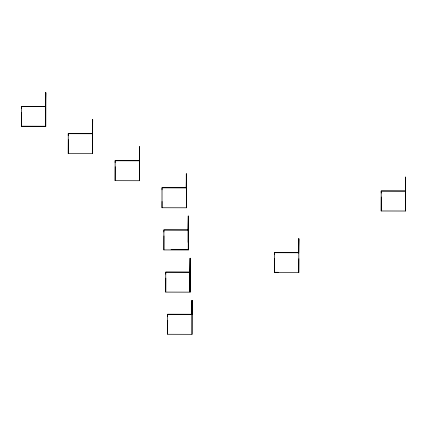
<?xml version="1.0" encoding="UTF-8"?>
<svg xmlns="http://www.w3.org/2000/svg" width="427" height="427" viewBox="0 0 427 427"><rect width="100%" height="100%" fill="white"/><g stroke="black" fill="none" stroke-linecap="round" stroke-linejoin="round"><path stroke-width="0.64" d="M21.35 108.65L21.35 106.494L45.518 106.542L45.812 92.68L45.737 126.6L21.35 126.552L21.35 106.643L45.737 106.686L45.812 92.68M68.24 135.717L68.24 133.56L92.403 133.603L92.702 119.747L92.622 153.661L68.24 153.619L68.24 133.704L92.622 133.752L92.702 119.747M115.125 162.778L115.125 160.621L139.293 160.669L139.592 146.808L139.512 180.728L115.125 180.68L115.125 160.771L139.512 160.814L139.592 146.808M162.014 189.844L162.014 187.688L186.177 187.731L186.476 173.874L186.396 207.789L162.014 207.746L162.014 187.832L186.396 187.88L186.476 173.874M163.888 232.021L163.888 229.865L188.051 229.907L188.35 216.051L188.27 249.966L163.888 249.923L163.888 230.009L188.27 230.057L188.35 216.051M165.756 274.193L165.761 272.042L189.924 272.084L190.223 258.223L190.143 292.143L165.756 292.1L165.756 272.186L190.143 272.234L190.223 258.223M167.63 316.37L167.635 314.213L191.798 314.261L192.097 300.4L192.017 334.32L167.63 334.272L167.63 314.363L192.017 314.405L192.097 300.4M274.401 254.727L274.401 252.576L298.564 252.619L298.863 238.757L298.788 272.677L274.401 272.634L274.401 252.72L298.788 252.768L298.863 238.757M381.188 193.079L381.188 190.922L405.351 190.965L405.65 177.109L405.57 211.023L381.188 210.981L381.188 191.066L405.57 191.115L405.65 177.109M21.35 126.552L21.43 112.547M21.35 126.2L45.518 126.243L45.593 112.386M68.24 153.619L68.315 139.613M92.445 146.05L92.483 119.747M115.125 180.68L115.205 166.674M162.014 207.746L162.047 201.453M163.888 249.923L163.963 235.917M165.756 292.1L165.836 278.089M167.63 334.272L167.71 320.266M188.093 242.355L188.131 216.051M274.401 272.634L274.476 258.629M298.788 272.677L298.863 258.671M381.188 210.981L381.263 196.975M171.072 249.581L188.051 249.614M274.401 272.277L278.319 272.287M405.57 191.115L405.57 211.023M405.431 177.109L405.431 190.901M298.644 238.757L298.644 253.211M192.017 314.405L192.017 334.32M191.878 300.4L191.878 314.192M190.143 272.234L190.143 292.143M190.004 258.223L189.924 291.79L189.924 272.084M188.27 230.057L188.27 249.966M186.396 187.88L186.396 207.789M186.257 173.874L186.257 188.323M139.512 160.814L139.512 180.728M139.367 146.808L139.367 160.6M92.622 133.752L92.622 153.661M45.737 106.686L45.737 126.6M45.593 92.68L45.518 126.243"/></g></svg>
